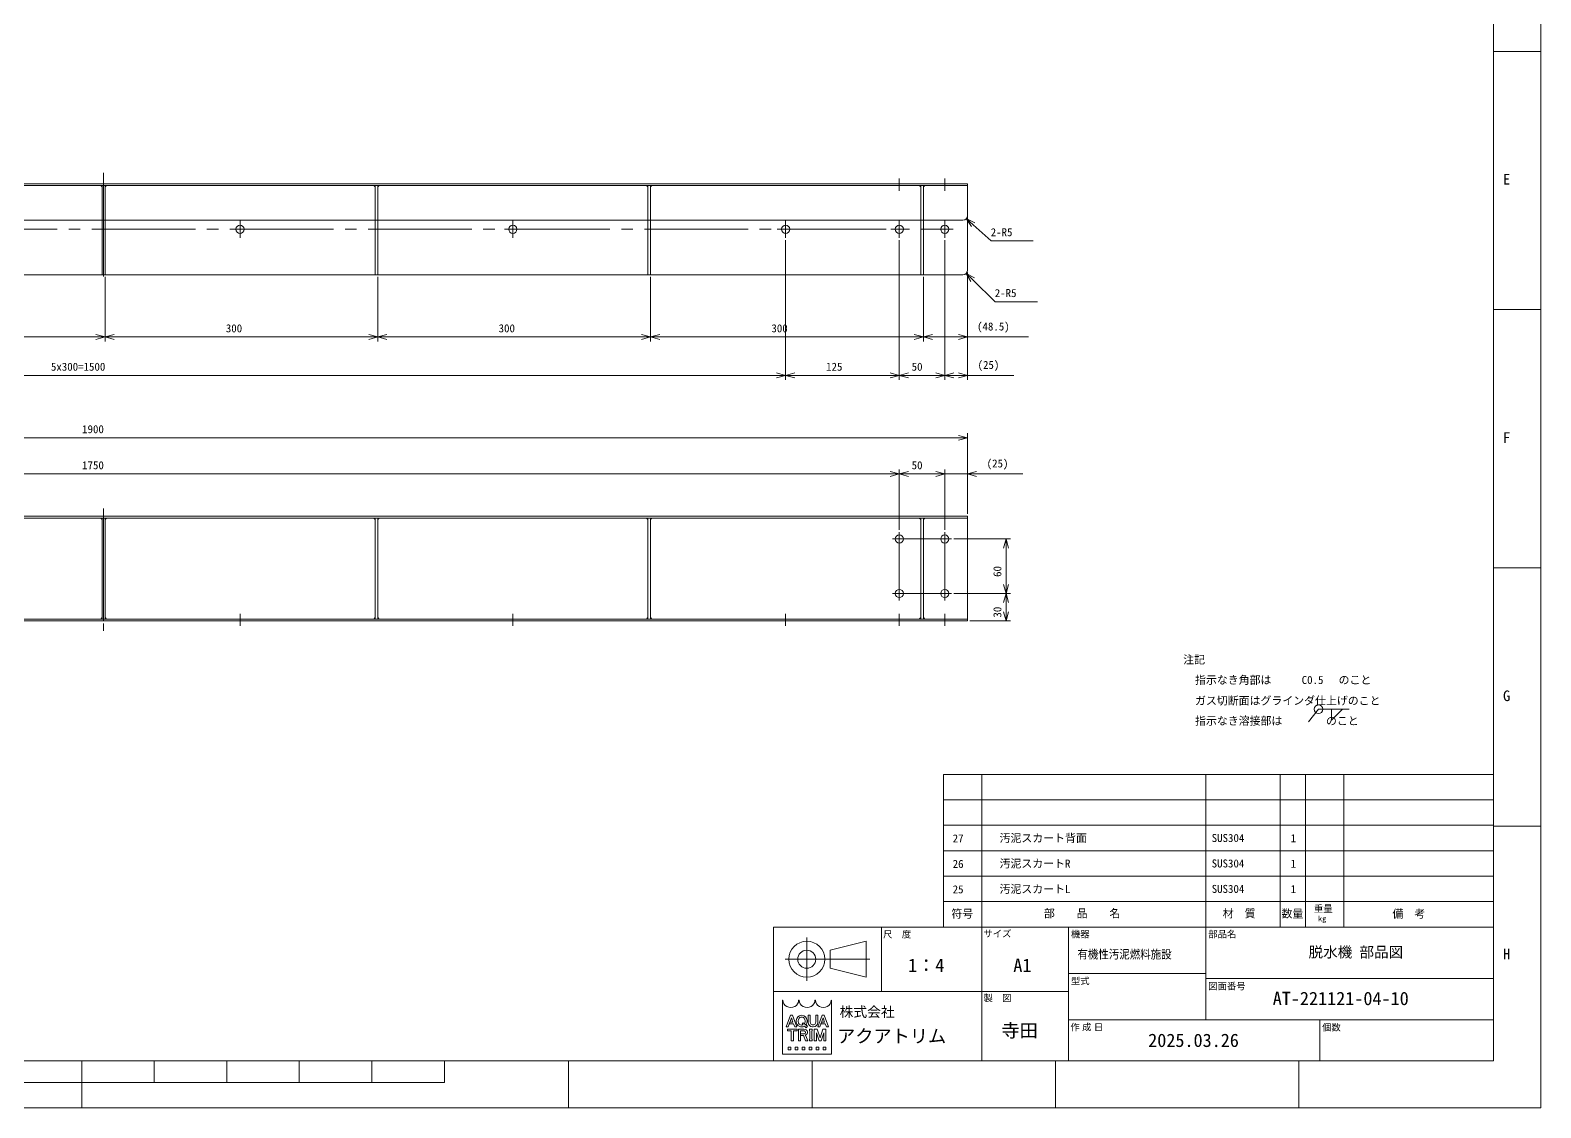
# Model space of a CAD drawing. Units: millimetres at full size. Extents: x -1656 to 1656, y -1595 to 1175.
# Drawn here: x -5 to 1656, y -1156 to 29 of the extents above; entities that cross this region are included whole.
import ezdxf
from ezdxf.enums import TextEntityAlignment as Align

# ---------------------------------------------------------------- set-up
doc = ezdxf.new("R2010")
doc.units = ezdxf.units.MM
doc.header["$LTSCALE"] = 12.6647
doc.linetypes.add('CHAIN2', pattern=[12, 9, -1, 1, -1])
for name, color, linetype, lineweight in [('0-0_90_FRAME', 2, 'Continuous', 9), ('0-1_91_BLANK', 6, 'Continuous', 9), ('0-2_08_DIM', 3, 'Continuous', 9), ('0-3_05_CENTER', 2, 'CHAIN2', 9), ('0-4_0', 134, 'Continuous', 9), ('0-5_10_DRAFT', 1, 'Continuous', 9), ('0-6_04_HIDDEN', 7, 'Continuous', 9)]:
    doc.layers.add(name, color=color, linetype=linetype, lineweight=lineweight)
doc.layers.add('0-7_07_TEXT', color=3, linetype='Continuous')
doc.styles.add('ＭＳ ゴシック', font='')
doc.styles.add('ＭＳ Ｐゴシック', font='')
doc.styles.get('ＭＳ ゴシック').set_extended_font_data('MS Gothic')
doc.styles.get('ＭＳ Ｐゴシック').set_extended_font_data('MS PGothic')

# ---------------------------------------------------------------- blocks, each defined once
blk = doc.blocks.new('Weld-line')
at = {"layer": '0-2_08_DIM'}
blk.add_line((0, 0), (1, 0), dxfattribs=at)
blk = doc.blocks.new('Weld10-s5')
at = {"layer": '0-2_08_DIM'}
blk.add_circle((0, 0), 2, dxfattribs=at)
blk = doc.blocks.new('Weld10-a1')
at = {"layer": '0-2_08_DIM'}
blk.add_lwpolyline([(5, 0), (0, 5), (0, 0)], close=True, dxfattribs=at)
blk = doc.blocks.new('Jis_w20130906110600')
at = {"layer": '0-2_08_DIM'}
blk.add_line((-4.631, -5.765), (0, 0), dxfattribs=at)
blk.add_blockref('Weld10-s5', (0, 0), dxfattribs=at)
at = {"layer": '0-2_08_DIM', "xscale": 14, "yscale": 14}
blk.add_blockref('Weld-line', (0, 0), dxfattribs=at)
at = {"layer": '0-2_08_DIM', "xscale": -1, "rotation": 180}
blk.add_blockref('Weld10-a1', (6, 0), dxfattribs=at)
blk = doc.blocks.new('_Open30')
at = {"layer": '0-2_08_DIM'}
blk.add_line((0, 0), (-1, 0), dxfattribs=at)
blk.add_lwpolyline([(-1, 0.268), (0, 0), (-1, -0.268)], dxfattribs=at)

msp = doc.modelspace()

# ---------------------------------------------------------------- linework, layer by layer
at = {"layer": '0-0_90_FRAME', "color": 6}
for p, q in [((1656.41, 5.48), (1604.56, 5.48)), ((51.77, -1156.24), (51.77, -1104.63)), ((131.53, -1128.56), (131.53, -1104.63)), ((211.3, -1128.56), (211.3, -1104.63)), ((291.07, -1128.56), (291.07, -1104.63)), ((370.83, -1128.56), (370.83, -1104.63)), ((450.6, -1128.56), (450.6, -1104.63)), ((-347.06, -1128.56), (450.6, -1128.56))]:
    msp.add_line(p, q, dxfattribs=at)
at = {"layer": '0-0_90_FRAME'}
for p, q in [((1656.41, -278.51), (1604.56, -278.51)), ((1656.41, -562.5), (1604.56, -562.5)), ((999.67, -789.54), (1604.56, -789.54)), ((999.67, -789.54), (999.67, -957.54)), ((1041.67, -789.54), (1041.67, -957.54)), ((1288.03, -789.54), (1288.03, -957.54)), ((1369.81, -789.54), (1369.81, -957.54)), ((1397.81, -789.54), (1397.81, -957.54)), ((1439.81, -789.54), (1439.81, -957.54)), ((999.67, -817.54), (1604.56, -817.54)), ((999.67, -845.54), (1604.56, -845.54)), ((1656.41, -846.49), (1604.56, -846.49)), ((999.67, -873.54), (1604.56, -873.54)), ((999.67, -901.54), (1604.56, -901.54)), ((999.67, -929.54), (1604.56, -929.54)), ((828.74, -1067.35), (832.33, -1057.27)), ((829.99, -1063.98), (830.68, -1062.03)), ((830.68, -1062.03), (834.02, -1062.03)), ((831.27, -1054.55), (833.39, -1054.55)), ((834.02, -1062.03), (832.33, -1057.27)), ((838.22, -1067.29), (833.39, -1054.55)), ((837.67, -1060.18), (837.67, -1061.72)), ((839.81, -1060.33), (839.81, -1061.56)), ((844.06, -1063.96), (845.2, -1062.75)), ((845.2, -1062.75), (849.94, -1066.66)), ((847.32, -1060.33), (847.32, -1061.56)), ((849.46, -1060.18), (849.46, -1061.72)), ((850.64, -1062.18), (850.64, -1054.55)), ((852.95, -1054.55), (850.64, -1054.55)), ((852.95, -1061.72), (852.95, -1054.55)), ((861.4, -1062.18), (861.4, -1054.55)), ((863.57, -1067.35), (867.16, -1057.27)), ((864.82, -1063.98), (865.52, -1062.03)), ((865.52, -1062.03), (868.86, -1062.03)), ((866.1, -1054.55), (868.22, -1054.55)), ((868.86, -1062.03), (867.16, -1057.27)), ((873.05, -1067.29), (868.22, -1054.55)), ((826.44, -1067.35), (826.44, -1067.29)), ((826.44, -1067.35), (828.74, -1067.35)), ((828.1, -1069.92), (838.6, -1069.92)), ((828.1, -1069.92), (828.1, -1071.71)), ((828.1, -1071.71), (831.94, -1071.71)), ((829.99, -1063.98), (834.72, -1063.98)), ((832.2, -1082.72), (832.2, -1071.96)), ((834.5, -1082.72), (834.5, -1071.96)), ((834.76, -1071.71), (838.6, -1071.71)), ((838.22, -1067.35), (838.22, -1067.29)), ((838.6, -1069.92), (838.6, -1071.71)), ((840.06, -1069.92), (840.06, -1082.72)), ((840.06, -1069.92), (845.95, -1069.92)), ((842.37, -1071.71), (846.26, -1071.71)), ((842.44, -1076.65), (842.44, -1074.86)), ((842.44, -1074.86), (846.26, -1074.86)), ((842.44, -1076.65), (844.96, -1076.65)), ((844.06, -1063.96), (845.11, -1064.98)), ((845.91, -1077.3), (847.86, -1082.72)), ((846.56, -1063.82), (848.21, -1065.18)), ((846.68, -1066.5), (848.46, -1068.24)), ((848.14, -1077.22), (850.34, -1082.62)), ((848.46, -1068.24), (849.94, -1066.66)), ((852.29, -1069.92), (855.1, -1069.92)), ((852.29, -1069.92), (852.29, -1071.71)), ((852.54, -1080.67), (852.54, -1071.96)), ((854.85, -1080.67), (854.85, -1071.96)), ((855.1, -1069.92), (855.1, -1071.71)), ((856.4, -1067.35), (855.64, -1067.35)), ((857.41, -1069.92), (860.76, -1069.92)), ((862.66, -1082.72), (859.71, -1073.76)), ((863.82, -1079.22), (860.76, -1069.92)), ((861.27, -1067.35), (861.27, -1067.29)), ((861.27, -1067.35), (863.57, -1067.35)), ((863.82, -1079.22), (866.87, -1069.92)), ((864.82, -1063.98), (869.55, -1063.98)), ((864.97, -1082.72), (867.92, -1073.76)), ((870.22, -1069.92), (866.87, -1069.92)), ((873.05, -1067.35), (873.05, -1067.29)), ((828.74, -1089.43), (828.74, -1092.5)), ((832.2, -1082.72), (834.5, -1082.72)), ((836.42, -1089.43), (836.42, -1092.5)), ((844.11, -1089.43), (844.11, -1092.5)), ((847.86, -1082.72), (850.34, -1082.72)), ((850.34, -1082.62), (850.34, -1082.72)), ((851.79, -1089.43), (851.79, -1092.5)), ((852.29, -1082.72), (852.29, -1080.93)), ((859.48, -1089.43), (859.48, -1092.5)), ((862.66, -1082.72), (864.97, -1082.72)), ((870.24, -1089.43), (870.24, -1092.5)), ((587.24, -1156.24), (587.24, -1104.63)), ((854.97, -1156.24), (854.97, -1104.63)), ((1122.71, -1156.24), (1122.71, -1104.63)), ((1390.44, -1156.24), (1390.44, -1104.63))]:
    msp.add_line(p, q, dxfattribs=at)
at = {"layer": '0-0_90_FRAME', "color": 134}
for p, q in [((931.36, -1028.26), (931.36, -957.54)), ((999.67, -957.54), (1604.56, -957.54)), ((1041.67, -1104.63), (1041.67, -957.54)), ((1136.99, -1104.63), (1136.99, -957.54)), ((1288.03, -957.54), (1288.03, -1059.37)), ((849.19, -1016.66), (849.19, -969.14)), ((825.43, -992.9), (918.49, -992.9)), ((1136.99, -1008.46), (1288.03, -1008.46)), ((1136.99, -1028.26), (812.56, -1028.26)), ((1288.03, -1014.11), (1604.56, -1014.11)), ((1136.99, -1059.37), (1604.56, -1059.37)), ((1413.53, -1059.37), (1413.53, -1104.63))]:
    msp.add_line(p, q, dxfattribs=at)
at = {"layer": '0-0_90_FRAME', "color": 6}
msp.add_lwpolyline([(-1501.02, -1104.63), (1604.56, -1104.63), (1604.56, 1115.59), (-1501.02, 1115.59)], close=True, dxfattribs=at)
at = {"layer": '0-0_90_FRAME', "color": 134}
for points in [[(812.56, -1104.63), (1604.56, -1104.63), (1604.56, -957.54), (812.56, -957.54)], [(874.93, -983), (914.53, -973.1), (914.53, -1012.7), (874.93, -1002.8)]]:
    msp.add_lwpolyline(points, close=True, dxfattribs=at)
at = {"layer": '0-0_90_FRAME'}
for points in [[(876.38, -1037.94), (876.38, -1097.12), (822.59, -1097.12), (822.59, -1037.94)], [(826.44, -1067.35), (826.44, -1067.29), (831.27, -1054.55)], [(859.09, -1061.72), (859.09, -1054.55), (861.4, -1054.55)], [(861.27, -1067.35), (861.27, -1067.29), (866.1, -1054.55)], [(838.22, -1067.35), (835.92, -1067.35), (834.72, -1063.98)], [(840.06, -1082.72), (842.37, -1082.72), (842.37, -1071.71)], [(857.41, -1069.92), (857.41, -1082.72), (859.72, -1082.72), (859.71, -1073.76)], [(867.92, -1073.76), (867.92, -1082.72), (870.22, -1082.72), (870.22, -1069.92)], [(873.05, -1067.35), (870.75, -1067.35), (869.55, -1063.98)], [(828.74, -1089.43), (831.81, -1089.43), (831.81, -1092.5), (828.74, -1092.5)], [(836.42, -1089.43), (839.5, -1089.43), (839.5, -1092.5), (836.42, -1092.5)], [(844.11, -1089.43), (847.18, -1089.43), (847.18, -1092.5), (844.11, -1092.5)], [(851.79, -1089.43), (854.87, -1089.43), (854.87, -1092.5), (851.79, -1092.5)], [(852.29, -1082.72), (855.1, -1082.72), (855.1, -1080.93)], [(859.48, -1089.43), (862.55, -1089.43), (862.55, -1092.5), (859.48, -1092.5)], [(870.24, -1089.43), (867.16, -1089.43), (867.16, -1092.5), (870.24, -1092.5)]]:
    msp.add_lwpolyline(points, dxfattribs=at)
at = {"layer": '0-0_90_FRAME', "color": 134}
for radius in [19.8, 9.9]:
    msp.add_circle((849.19, -992.9), radius, dxfattribs=at)
at = {"layer": '0-0_90_FRAME'}
for centre, radius, start, end in [((822.59, -1038.2), 0.256, 0, 90), ((840.52, -1038.2), 0.256, 0, 180), ((840.52, -1038.2), 0.256, 0, 90), ((858.45, -1038.2), 0.256, 0, 180), ((876.38, -1038.2), 0.256, 90, 180), ((856.06, -1061.95), 5.42, 182.45003, 265.55526), ((857.52, -1061.78), 4.57, 179.25279, 218.96457), ((855.98, -1061.95), 5.42, 274.44474, 357.54997), ((854.52, -1061.78), 4.57, 321.03543, 0.74721), ((831.94, -1071.96), 0.256, 0, 90), ((834.76, -1071.96), 0.256, 90, 180), ((844.96, -1077.68), 1.02, 21.9283, 90), ((846.2, -1073.28), 1.58, 271.99706, 88.00294), ((846.59, -1077.85), 1.68, 22.27295, 58.55311), ((852.29, -1071.96), 0.256, 0, 90), ((856.02, -1060.92), 4.26, 241.15773, 298.84227), ((855.1, -1071.96), 0.256, 90, 180), ((852.29, -1080.67), 0.256, 270, 0), ((855.1, -1080.67), 0.256, 180, 270)]:
    msp.add_arc(centre, radius, start, end, dxfattribs=at)
for centre, major_axis, ratio, start_param, end_param in [((831.56, -1038.2), (-8.71, 0), 0.882353, 6.2831853, 9.424778), ((849.49, -1038.2), (-8.71, 0), 0.882353, 6.2831853, 9.424778), ((867.42, -1038.2), (-8.71, 0), 0.882353, 6.2831853, 9.424778), ((843.56, -1060.18), (-5.89, 0), 0.956522, 3.1415927, 6.2831853), ((843.56, -1061.72), (-5.89, 0), 0.956522, 6.2831853, 8.4104559), ((843.56, -1060.33), (3.76, 0), 0.994718, 6.2831853, 9.424778), ((843.56, -1061.57), (3.76, 0), 0.995036, 3.1415927, 5.1354926), ((843.56, -1061.57), (3.76, 0), 0.995036, 5.6366671, 6.2831853), ((843.56, -1061.72), (-5.89, 0), 0.956522, 2.4802046, 3.1415927), ((845.95, -1073.28), (-4.13, 0), 0.81482, 1.9440695, 4.712389)]:
    msp.add_ellipse(centre, major_axis=major_axis, ratio=ratio, start_param=start_param, end_param=end_param, dxfattribs=at)
at = {"layer": '0-1_91_BLANK'}
msp.add_lwpolyline([(-1656.41, -1156.24), (1656.41, -1156.24), (1656.41, 1175.44), (-1656.41, 1175.44)], close=True, dxfattribs=at)
at = {"layer": '0-2_08_DIM'}
for p, q in [((825.95, -201.94), (825.95, -355.81)), ((825.95, -201.94), (825.95, -355.81)), ((950.95, -201.94), (950.95, -355.81)), ((950.95, -201.94), (950.95, -355.81)), ((1000.95, -201.94), (1000.95, -355.81)), ((1000.95, -201.94), (1000.95, -355.81)), ((77.44, -242.6), (77.44, -313.55)), ((77.44, -242.6), (77.44, -313.55)), ((377.45, -242.6), (377.45, -313.55)), ((377.45, -242.6), (377.45, -313.55)), ((677.45, -242.6), (677.45, -313.55)), ((677.45, -242.6), (677.45, -313.55)), ((977.45, -242.6), (977.45, -313.55)), ((977.45, -242.6), (977.45, -313.55)), ((1025.95, -237.6), (1025.95, -313.55)), ((1025.95, -242.6), (1025.95, -355.81)), ((-212.56, -308.55), (67.44, -308.55)), ((367.45, -308.55), (87.44, -308.55)), ((667.45, -308.55), (387.45, -308.55)), ((967.45, -308.55), (687.45, -308.55)), ((987.45, -308.55), (1015.95, -308.55)), ((1025.95, -308.55), (1092.95, -308.55)), ((-664.06, -350.81), (815.95, -350.81)), ((835.95, -350.81), (940.95, -350.81)), ((960.95, -350.81), (990.95, -350.81)), ((1010.95, -350.81), (1015.95, -350.81)), ((1025.95, -350.81), (1076.95, -350.81)), ((1025.95, -503.21), (1025.95, -414.51)), ((-864.06, -419.51), (1015.95, -419.51)), ((940.95, -459.18), (-789.06, -459.18)), ((950.95, -520.73), (950.95, -454.18)), ((950.95, -520.73), (950.95, -454.18)), ((960.95, -459.18), (990.95, -459.18)), ((990.95, -459.18), (980.95, -459.18)), ((1000.95, -520.73), (1000.95, -454.18)), ((1000.95, -520.73), (1000.95, -454.18)), ((1000.95, -459.18), (1025.95, -459.18)), ((1025.95, -503.21), (1025.95, -454.18)), ((1035.95, -459.18), (1086.95, -459.18)), ((1010.93, -530.71), (1073.31, -530.71)), ((1068.31, -580.71), (1068.31, -540.71)), ((1010.93, -590.71), (1073.31, -590.71)), ((1010.93, -590.71), (1073.31, -590.71)), ((1068.31, -600.71), (1068.31, -610.71)), ((1028.45, -620.71), (1073.31, -620.71))]:
    msp.add_line(p, q, dxfattribs=at)
for points in [[(1098.32, -202.91), (1051.82, -202.91), (1032.09, -185.14)], [(1102.77, -269.82), (1056.27, -269.82), (1031.64, -245.61)]]:
    msp.add_lwpolyline(points, dxfattribs=at)
at = {"layer": '0-3_05_CENTER'}
for p, q in [((75.94, -128.1), (75.94, -251.65)), ((950.95, -134.3), (950.95, -147.99)), ((1000.95, -134.3), (1000.95, -147.99)), ((225.94, -199.44), (225.94, -180.76)), ((525.95, -199.44), (525.95, -180.76)), ((825.95, -199.44), (825.95, -180.76)), ((950.95, -199.44), (950.95, -180.76)), ((1000.95, -199.44), (1000.95, -180.76)), ((-849.06, -190.1), (1000.95, -190.1)), ((216.6, -190.1), (235.29, -190.1)), ((516.6, -190.1), (535.29, -190.1)), ((816.61, -190.1), (835.29, -190.1)), ((941.61, -190.1), (960.29, -190.1)), ((991.61, -190.1), (1010.29, -190.1)), ((75.94, -497.16), (75.94, -631.78)), ((958.43, -530.71), (943.46, -530.71)), ((950.95, -538.2), (950.95, -523.23)), ((1008.43, -530.71), (993.46, -530.71)), ((1000.95, -538.2), (1000.95, -523.23)), ((958.43, -590.71), (943.46, -590.71)), ((950.95, -598.2), (950.95, -583.23)), ((1008.43, -590.71), (993.46, -590.71)), ((1000.95, -598.2), (1000.95, -583.23)), ((225.94, -626.32), (225.94, -613.1)), ((525.95, -626.32), (525.95, -613.1)), ((825.95, -626.32), (825.95, -613.1)), ((950.95, -626.32), (950.95, -613.1)), ((1000.95, -626.32), (1000.95, -613.1))]:
    msp.add_line(p, q, dxfattribs=at)
msp.add_lwpolyline([(950.95, -530.71), (1000.95, -530.71), (1000.95, -590.71), (950.95, -590.71)], close=True, dxfattribs=at)
at = {"layer": '0-4_0'}
for p, q in [((-869.06, -180.1), (1020.95, -180.1)), ((-869.06, -240.1), (1020.95, -240.1)), ((-874.06, -507.71), (1025.95, -507.71)), ((-874.06, -618.71), (1025.95, -618.71))]:
    msp.add_line(p, q, dxfattribs=at)
msp.add_lwpolyline([(1025.95, -235.1), (1025.95, -140.1), (-874.06, -140.1), (-874.06, -235.1)], dxfattribs=at)
at = {"layer": '0-4_0', "color": 3}
for points in [[(74.44, -142.1), (72.94, -142.1), (74.44, -143.6)], [(77.44, -142.1), (78.94, -142.1), (77.44, -143.6)], [(374.45, -142.1), (372.95, -142.1), (374.45, -143.6)], [(377.45, -142.1), (378.95, -142.1), (377.45, -143.6)], [(674.45, -142.1), (672.95, -142.1), (674.45, -143.6)], [(677.45, -142.1), (678.95, -142.1), (677.45, -143.6)], [(974.45, -142.1), (972.95, -142.1), (974.45, -143.6)], [(977.45, -142.1), (978.95, -142.1), (977.45, -143.6)], [(74.44, -507.71), (72.94, -507.71), (74.44, -509.21)], [(77.44, -507.71), (78.94, -507.71), (77.44, -509.21)], [(374.45, -507.71), (372.95, -507.71), (374.45, -509.21)], [(377.45, -507.71), (378.95, -507.71), (377.45, -509.21)], [(674.45, -507.71), (672.95, -507.71), (674.45, -509.21)], [(677.45, -507.71), (678.95, -507.71), (677.45, -509.21)], [(974.45, -507.71), (972.95, -507.71), (974.45, -509.21)], [(977.45, -507.71), (978.95, -507.71), (977.45, -509.21)], [(74.44, -618.71), (72.94, -618.71), (74.44, -617.21)], [(77.44, -618.71), (78.94, -618.71), (77.44, -617.21)], [(374.45, -618.71), (372.95, -618.71), (374.45, -617.21)], [(377.45, -618.71), (378.95, -618.71), (377.45, -617.21)], [(674.45, -618.71), (672.95, -618.71), (674.45, -617.21)], [(677.45, -618.71), (678.95, -618.71), (677.45, -617.21)], [(974.45, -618.71), (972.95, -618.71), (974.45, -617.21)], [(977.45, -618.71), (978.95, -618.71), (977.45, -617.21)]]:
    msp.add_lwpolyline(points, close=True, dxfattribs=at)
at = {"layer": '0-4_0'}
for points in [[(77.44, -180.1), (74.44, -180.1), (74.44, -240.1), (77.44, -240.1)], [(374.45, -180.1), (377.45, -180.1), (377.45, -240.1), (374.45, -240.1)], [(674.45, -180.1), (677.45, -180.1), (677.45, -240.1), (674.45, -240.1)], [(974.45, -180.1), (977.45, -180.1), (977.45, -240.1), (974.45, -240.1)], [(-874.06, -620.71), (1025.95, -620.71), (1025.95, -505.71), (-874.06, -505.71)], [(77.44, -507.71), (74.44, -507.71), (74.44, -618.71), (77.44, -618.71)], [(377.45, -507.71), (374.45, -507.71), (374.45, -618.71), (377.45, -618.71)], [(677.45, -507.71), (674.45, -507.71), (674.45, -618.71), (677.45, -618.71)], [(977.45, -507.71), (974.45, -507.71), (974.45, -618.71), (977.45, -618.71)]]:
    msp.add_lwpolyline(points, close=True, dxfattribs=at)
for centre in [(225.94, -190.1), (525.95, -190.1), (825.95, -190.1), (950.95, -190.1), (1000.95, -190.1), (950.95, -530.71), (1000.95, -530.71), (950.95, -590.71), (1000.95, -590.71)]:
    msp.add_circle(centre, 4.5, dxfattribs=at)
for centre in [(1020.95, -175.1), (1020.95, -235.1)]:
    msp.add_arc(centre, 5, 270, 0, dxfattribs=at)
at = {"layer": '0-5_10_DRAFT'}
msp.add_line((75.94, -620.71), (75.94, -505.71), dxfattribs=at)
at = {"layer": '0-6_04_HIDDEN'}
for p, q in [((-874.06, -142.1), (1025.95, -142.1)), ((74.44, -180.1), (74.44, -142.1)), ((77.44, -142.1), (77.44, -180.1)), ((374.45, -142.1), (374.45, -180.1)), ((377.45, -180.1), (377.45, -142.1)), ((674.45, -142.1), (674.45, -180.1)), ((677.45, -180.1), (677.45, -142.1)), ((974.45, -142.1), (974.45, -180.1)), ((977.45, -180.1), (977.45, -142.1))]:
    msp.add_line(p, q, dxfattribs=at)

# ---------------------------------------------------------------- block references
at = {"layer": '0-2_08_DIM', "xscale": 10, "yscale": 10}
for p, rotation in [((1024.66, -178.45), 137.98456), ((1024.51, -238.6), 135.48908), ((77.44, -308.55), 180), ((377.45, -308.55), 180), ((677.45, -308.55), 180), ((977.45, -308.55), 180), ((825.95, -350.81), 180), ((950.95, -350.81), 180), ((1000.95, -350.81), 180), ((950.95, -459.18), 180), ((1025.95, -459.18), 180), ((1068.31, -530.71), 90), ((1068.31, -590.71), 270), ((1068.31, -590.71), 90), ((1068.31, -620.71), 270)]:
    msp.add_blockref('_Open30', p, dxfattribs=dict(at, rotation=rotation))
at = {"layer": '0-2_08_DIM'}
for name, p, xscale, yscale in [('_Open30', (77.44, -308.55), 10, 10), ('_Open30', (377.45, -308.55), 10, 10), ('_Open30', (677.45, -308.55), 10, 10), ('_Open30', (977.45, -308.55), 10, 10), ('_Open30', (1025.95, -308.55), 10, 10), ('_Open30', (825.95, -350.81), 10, 10), ('_Open30', (950.95, -350.81), 10, 10), ('_Open30', (1000.95, -350.81), 10, 10), ('_Open30', (1025.95, -350.81), 10, 10), ('_Open30', (1025.95, -419.51), 10, 10), ('_Open30', (950.95, -459.18), 10, 10), ('_Open30', (1000.95, -459.18), 10, 10), ('_Open30', (1000.95, -459.18), 10, 10), ('Jis_w20130906110600', (1412.03, -717.97), 2.4, 2.4)]:
    msp.add_blockref(name, p, dxfattribs=dict(at, xscale=xscale, yscale=yscale))

# ---------------------------------------------------------------- texts
at = {"layer": '0-0_90_FRAME', "color": 134}
for s, height, style, p in [('E', 11.73, 'ＭＳ ゴシック', (1614.87, -144.51)), ('F', 11.73, 'ＭＳ ゴシック', (1614.87, -428.5)), ('G', 11.73, 'ＭＳ ゴシック', (1614.87, -712.49)), ('尺\u3000度', 7.331, 'ＭＳ Ｐゴシック', (933.15, -971.4)), ('サイズ', 7.331, 'ＭＳ Ｐゴシック', (1043.47, -970.65)), ('機器', 7.331, 'ＭＳ Ｐゴシック', (1139.7, -971.23)), ('部品名', 7.331, 'ＭＳ Ｐゴシック', (1290.75, -971.23)), ('脱水機 部品図', 11.73, 'ＭＳ ゴシック', (1401.06, -994.38)), ('1：4', 14.66, 'ＭＳ ゴシック', (960.52, -1011.28)), ('A1', 14.66, 'ＭＳ ゴシック', (1076.33, -1011.28)), ('H', 11.73, 'ＭＳ ゴシック', (1614.87, -996.48)), ('型式', 7.331, 'ＭＳ Ｐゴシック', (1139.7, -1022.65)), ('図面番号', 7.331, 'ＭＳ Ｐゴシック', (1290.75, -1028.3)), ('AT-221121-04-10', 14.66, 'ＭＳ ゴシック', (1361.61, -1047.73)), ('製\u3000図', 7.331, 'ＭＳ Ｐゴシック', (1043.47, -1041.37)), ('寺田', 14.66, 'ＭＳ ゴシック', (1063.34, -1083.01)), ('作 成 日', 7.331, 'ＭＳ Ｐゴシック', (1139.01, -1073.44)), ('個数', 7.331, 'ＭＳ Ｐゴシック', (1415.9, -1073.72)), ('2025.03.26', 14.66, 'ＭＳ ゴシック', (1224.66, -1093.76))]:
    msp.add_text(s, height=height, dxfattribs=dict(at, style=style)).set_placement(p, align=Align.BOTTOM_LEFT)
at = {"layer": '0-0_90_FRAME', "color": 3, "style": 'ＭＳ ゴシック'}
for s, height, p in [('27', 8.798, (1009.64, -867.05)), ('汚泥スカート背面', 8.798, (1061.18, -866.74)), ('SUS304', 8.798, (1294.48, -866.58)), ('1', 8.8, (1381.27, -866.85)), ('26', 8.798, (1009.64, -895.05)), ('汚泥スカートR', 8.798, (1061.18, -894.74)), ('SUS304', 8.798, (1294.48, -894.58)), ('1', 8.8, (1381.27, -894.85)), ('25', 8.798, (1009.64, -923.05)), ('汚泥スカートL', 8.798, (1061.18, -922.74)), ('SUS304', 8.798, (1294.48, -922.58)), ('1', 8.8, (1381.27, -922.85)), ('符号', 8.798, (1008.22, -949.92)), ('部\u3000\u3000品\u3000\u3000名', 8.798, (1109.95, -949.48)), ('材\u3000質', 8.798, (1306.71, -949.62)), ('数量', 8.798, (1371.28, -949.71)), ('重量', 7.331, (1406.96, -943.17)), ('kg', 5.865, (1411.38, -952.95)), ('備  考', 8.798, (1493.33, -949.92))]:
    msp.add_text(s, height=height, dxfattribs=at).set_placement(p, align=Align.BOTTOM_LEFT)
at = {"layer": '0-0_90_FRAME', "color": 134, "style": 'ＭＳ ゴシック', "width": 0.9}
msp.add_text('有機性汚泥燃料施設', height=9.384, dxfattribs=at).set_placement((1146.75, -994.96), align=Align.BOTTOM_LEFT)
at = {"layer": '0-0_90_FRAME', "style": 'ＭＳ ゴシック'}
for s, height, p in [('株式会社', 11.09, (885.32, -1059.69)), ('アクアトリム', 14.66, (882.54, -1089.06))]:
    msp.add_text(s, height=height, dxfattribs=at).set_placement(p, align=Align.BOTTOM_LEFT)
at = {"layer": '0-2_08_DIM', "style": 'ＭＳ ゴシック'}
for s, p in [('2-R5', (1051.46, -200.41)), ('2-R5', (1055.91, -267.32)), ('300', (210.3, -306.05)), ('300', (510.3, -306.05)), ('300', (810.3, -306.05)), ('(48.5)', (1036.45, -304.05)), ('5x300=1500', (17.94, -348.31)), ('125', (870.45, -348.31)), ('50', (964.52, -348.31)), ('(25)', (1037.02, -346.31)), ('1900', (52.23, -417.01)), ('1750', (52.23, -456.68)), ('50', (964.52, -456.68)), ('(25)', (1047.02, -454.68))]:
    msp.add_text(s, height=8.798, dxfattribs=at).set_placement(p, align=Align.BOTTOM_LEFT)
for s, p in [('60', (1065.81, -572.43)), ('30', (1065.81, -617.14))]:
    msp.add_text(s, height=8.798, rotation=90, dxfattribs=at).set_placement(p, align=Align.BOTTOM_LEFT)
at = {"layer": '0-7_07_TEXT'}
for s, style, p in [('注記', 'ＭＳ Ｐゴシック', (1263.2, -670.48)), ('\u3000指示なき角部は', 'ＭＳ Ｐゴシック', (1264.16, -692.8)), ('のこと', 'ＭＳ Ｐゴシック', (1434.03, -692.8)), ('C0.5', 'ＭＳ ゴシック', (1393.46, -692.8)), ('\u3000ガス切断面はグラインダ仕上げのこと', 'ＭＳ Ｐゴシック', (1264.16, -715.59)), ('\u3000指示なき溶接部は\u3000\u3000\u3000\u3000のこと', 'ＭＳ Ｐゴシック', (1264.16, -737.77))]:
    msp.add_text(s, height=8.798, dxfattribs=dict(at, style=style)).set_placement(p, align=Align.BOTTOM_LEFT)

doc.saveas('drawing.dxf')
